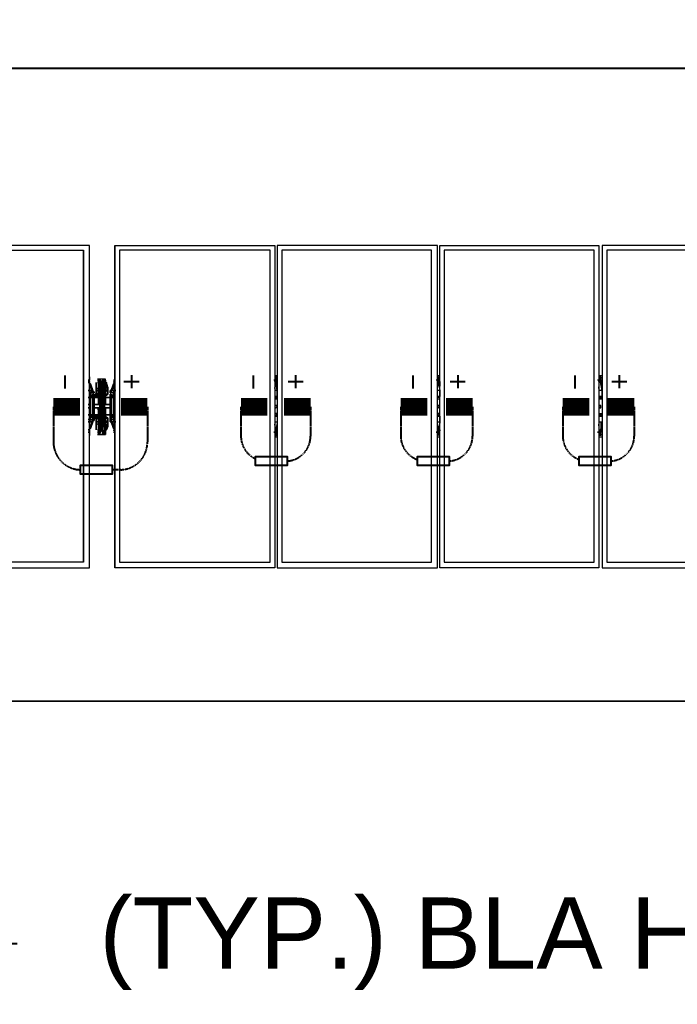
# Model space of a CAD drawing. Header units: feet. Extents: x -12372 to 90117, y -14865 to 4121.
# Drawn here: x 2743.8 to 2928.4, y 2403 to 2679.5 of the extents above; entities that cross this region are included whole.
import ezdxf
from ezdxf import colors
from ezdxf.entities.mleader import LeaderData, LeaderLine
from ezdxf.lldxf.tags import DXFTag
from ezdxf.math import Vec2, Vec3

# ---------------------------------------------------------------- set-up
doc = ezdxf.new("R2010")
doc.units = ezdxf.units.FT
doc.header["$MEASUREMENT"] = 0
doc.linetypes.add('HIDDEN', pattern=[0.375, 0.25, -0.125])
for name, color, linetype in [('E-DC HARNESS-NEG', 170, 'DC HARNESS CABLE'), ('E-HARN-COMP', 8, 'Continuous'), ('E-TRNK-CABL-NEG', 6, 'HIDDEN'), ('E-TRUNK-CABLE-POS', 6, 'HIDDEN'), ('G-ANNO-TEXT', 1, 'Continuous'), ('Polarity-Text', 7, 'Continuous')]:
    doc.layers.add(name, color=color, linetype=linetype)
doc.styles.add('NEI-A', font='arial.ttf')
doc.styles.get("Standard").update_dxf_attribs({"font": 'arial.ttf'})
tags = doc.linetypes.add('DC HARNESS CABLE', pattern='A,0.5,-0.2,["DH",Standard,S=0.1,R=0,X=-0.1,Y=-0.05],-0.2', length=0.9).pattern_tags.tags
tags[6] = DXFTag(74, 10)

# ---------------------------------------------------------------- blocks, each defined once
blk = doc.blocks.new('A$Cc93f9aa1')
at = {"lineweight": 5}
for points in [[(5.0481, 0), (5.2781, 0), (5.2781, 0.4666), (5.0481, 0.4666)], [(5.2715, 0.0067), (5.2715, 0.4583), (5.0548, 0.4583), (5.0548, 0.0067)], [(5.5131, 0.4666), (5.5131, 0), (5.2831, 0), (5.2831, 0.4666)], [(5.5064, 0.4583), (5.2898, 0.4583), (5.2898, 0.0067), (5.5064, 0.0067)], [(5.7481, 0.4666), (5.5164, 0.4666), (5.5164, 0), (5.7481, 0)], [(5.7414, 0.0067), (5.7414, 0.4583), (5.5248, 0.4583), (5.5248, 0.0067)], [(5.9831, 0), (5.7514, 0), (5.7514, 0.4666), (5.9831, 0.4666)], [(5.9764, 0.0067), (5.9764, 0.4583), (5.7581, 0.4583), (5.7581, 0.0067)], [(6.2514, 0), (6.2514, 0.4666), (6.0198, 0.4666), (6.0198, 0)], [(6.0281, 0.4583), (6.2431, 0.4583), (6.2431, 0.0067), (6.0281, 0.0067)], [(5.5148, 0.275), (5.5148, 0.2733)], [(5.9848, 0.2667), (5.9831, 0.2683), (5.9831, 0.27), (5.9831, 0.275), (5.9831, 0.27), (5.9831, 0.2683)], [(6.0081, 0.27), (6.0064, 0.27), (6.0064, 0.2733), (6.0064, 0.2717), (6.0048, 0.2717), (6.0048, 0.27), (6.0064, 0.27), (6.0048, 0.27), (6.0064, 0.27), (6.0048, 0.27), (6.0031, 0.27), (6.0048, 0.27), (6.0031, 0.27), (6.0048, 0.27), (6.0064, 0.27), (6.0048, 0.27), (6.0031, 0.27), (6.0031, 0.2683), (6.0031, 0.27), (6.0048, 0.27), (6.0031, 0.27), (6.0048, 0.27), (6.0048, 0.2683), (6.0031, 0.2683), (6.0014, 0.2683), (5.9998, 0.2683), (5.9981, 0.2683), (5.9981, 0.27), (5.9964, 0.27), (5.9964, 0.2733), (5.9981, 0.2733), (5.9981, 0.2717), (5.9998, 0.2717), (5.9981, 0.2717), (5.9981, 0.2733), (5.9998, 0.2733), (6.0048, 0.2733), (6.0064, 0.2733), (6.0081, 0.2733), (6.0064, 0.2733), (6.0048, 0.2733), (5.9998, 0.2733), (5.9981, 0.2733), (5.9964, 0.2733), (5.9964, 0.27), (5.9981, 0.27), (5.9981, 0.2683), (5.9998, 0.2683), (6.0014, 0.2683), (6.0031, 0.2683), (6.0048, 0.2683), (6.0048, 0.27), (6.0048, 0.2717), (6.0064, 0.2717), (6.0064, 0.2733), (6.0064, 0.27)], [(6.0014, 0.2717), (5.9998, 0.2717), (5.9981, 0.2717), (5.9998, 0.27), (6.0014, 0.27), (5.9998, 0.27), (6.0014, 0.27), (5.9998, 0.27), (5.9981, 0.2717), (5.9998, 0.2717)], [(6.0198, 0.27), (6.0198, 0.2667), (6.0198, 0.27), (6.0198, 0.275)], [(5.9848, 0.2517), (5.9848, 0.25), (5.9831, 0.25), (5.9831, 0.2517), (5.9848, 0.2517), (5.9848, 0.2533), (5.9831, 0.255), (5.9864, 0.255), (5.9881, 0.255), (5.9848, 0.265), (5.9881, 0.255), (5.9864, 0.255), (5.9881, 0.255), (5.9881, 0.2533), (5.9881, 0.2517)], [(5.9948, 0.2667), (5.9931, 0.2617), (5.9931, 0.25), (5.9931, 0.2517), (5.9931, 0.25), (5.9931, 0.2617)], [(5.9931, 0.25), (5.9931, 0.26)], [(5.9948, 0.2583), (5.9964, 0.2583), (5.9964, 0.255), (5.9964, 0.25), (5.9948, 0.25), (5.9931, 0.2517), (5.9948, 0.2567), (5.9948, 0.255), (5.9964, 0.255), (5.9964, 0.2583)], [(5.9931, 0.2583), (5.9931, 0.2567)], [(5.9948, 0.2567), (5.9931, 0.2517), (5.9948, 0.25), (5.9964, 0.25), (5.9964, 0.255), (5.9948, 0.255)], [(5.9964, 0.2667), (5.9964, 0.2583), (5.9964, 0.2667), (5.9948, 0.2667), (5.9948, 0.2583), (5.9948, 0.2667)], [(5.9964, 0.2383), (5.9981, 0.2383), (5.9964, 0.2383), (5.9964, 0.2617), (5.9964, 0.27), (5.9981, 0.27), (5.9964, 0.27), (5.9964, 0.2617)], [(5.9998, 0.27), (5.9981, 0.27), (5.9964, 0.27), (5.9981, 0.27)], [(6.0064, 0.195), (6.0064, 0.2033), (6.0064, 0.195), (6.0081, 0.195), (6.0064, 0.195), (6.0048, 0.1967), (6.0064, 0.195), (6.0064, 0.1933), (6.0048, 0.1933), (6.0048, 0.195), (6.0048, 0.1967), (6.0048, 0.195), (6.0064, 0.195), (6.0048, 0.195), (6.0048, 0.1933), (6.0064, 0.1933), (6.0064, 0.195), (6.0048, 0.195), (6.0048, 0.1933), (6.0064, 0.1933), (6.0081, 0.1933), (6.0064, 0.1933), (6.0048, 0.1933), (6.0048, 0.195), (6.0031, 0.195), (6.0048, 0.195), (6.0031, 0.195), (6.0048, 0.195), (6.0031, 0.195), (6.0048, 0.195), (6.0031, 0.195), (6.0048, 0.195), (6.0048, 0.1967), (6.0031, 0.1967), (6.0031, 0.2183), (6.0014, 0.2183), (6.0014, 0.2467), (6.0031, 0.2467), (6.0031, 0.2683), (6.0048, 0.2683), (6.0048, 0.2467), (6.0031, 0.2467), (6.0031, 0.2183), (6.0048, 0.2183), (6.0048, 0.2467), (6.0048, 0.2183), (6.0031, 0.2183), (6.0031, 0.2467), (6.0048, 0.2467), (6.0048, 0.2683), (6.0031, 0.2683), (6.0031, 0.2467), (6.0014, 0.2467), (6.0014, 0.2183), (6.0031, 0.2183), (6.0031, 0.1967), (6.0048, 0.1967), (6.0031, 0.1967), (6.0014, 0.1967), (5.9998, 0.1967), (5.9998, 0.195), (5.9981, 0.195), (5.9964, 0.195), (5.9981, 0.1967), (5.9964, 0.195), (5.9964, 0.1933), (5.9981, 0.1933), (5.9981, 0.195), (5.9998, 0.195), (5.9981, 0.195), (5.9981, 0.1967), (5.9981, 0.195), (5.9964, 0.195), (5.9964, 0.1933), (5.9981, 0.1933), (5.9981, 0.195), (5.9998, 0.195), (5.9981, 0.195), (5.9998, 0.195), (5.9998, 0.1967), (6.0014, 0.1967), (6.0031, 0.1967), (6.0048, 0.1967), (6.0048, 0.195)], [(5.9998, 0.2683), (5.9998, 0.2467), (5.9981, 0.2467), (5.9981, 0.2683)], [(5.9998, 0.2683), (5.9998, 0.2467), (5.9981, 0.2467), (5.9981, 0.2683)], [(5.9998, 0.2467), (5.9998, 0.2183), (5.9981, 0.2183), (5.9981, 0.2467), (5.9981, 0.2183), (5.9998, 0.2183), (5.9998, 0.2467), (6.0014, 0.2467), (6.0014, 0.2667), (6.0014, 0.2467)], [(5.9998, 0.2617), (5.9981, 0.2617)], [(5.9998, 0.2617), (5.9981, 0.2617)], [(6.0014, 0.27), (5.9998, 0.27)], [(6.0014, 0.2683), (5.9998, 0.2683), (5.9998, 0.27), (5.9998, 0.2683), (6.0014, 0.2683), (6.0014, 0.2667), (5.9998, 0.2667), (6.0014, 0.2667)], [(6.0064, 0.2683), (6.0048, 0.2683), (6.0031, 0.2683), (6.0048, 0.2683)], [(6.0048, 0.2667), (6.0031, 0.2667)], [(6.0081, 0.2367), (6.0064, 0.2367), (6.0064, 0.2383), (6.0048, 0.2383), (6.0064, 0.2383), (6.0064, 0.2617), (6.0048, 0.2617), (6.0064, 0.2617), (6.0064, 0.2383), (6.0064, 0.235), (6.0081, 0.235), (6.0064, 0.235), (6.0081, 0.235), (6.0064, 0.235), (6.0081, 0.235), (6.0064, 0.235), (6.0064, 0.2383), (6.0064, 0.2367)], [(6.0064, 0.2617), (6.0048, 0.2617)], [(6.0081, 0.2667), (6.0064, 0.2667)], [(6.0098, 0.2517), (6.0098, 0.2567), (6.0098, 0.2583), (6.0098, 0.2567), (6.0098, 0.255), (6.0064, 0.255), (6.0098, 0.255), (6.0098, 0.2567), (6.0098, 0.2517), (6.0098, 0.25), (6.0081, 0.25), (6.0064, 0.255), (6.0064, 0.2583), (6.0098, 0.2583), (6.0098, 0.2667), (6.0098, 0.2617), (6.0098, 0.25)], [(6.0098, 0.25), (6.0098, 0.26), (6.0098, 0.25), (6.0081, 0.2483), (6.0098, 0.25), (6.0081, 0.2483), (6.0081, 0.25), (6.0064, 0.255), (6.0064, 0.2583), (6.0064, 0.2667), (6.0064, 0.2583), (6.0098, 0.2583), (6.0098, 0.2667), (6.0098, 0.2617)], [(6.0164, 0.2533), (6.0164, 0.255), (6.0148, 0.255), (6.0181, 0.265), (6.0148, 0.255), (6.0164, 0.255), (6.0198, 0.255), (6.0198, 0.2533), (6.0181, 0.2533), (6.0181, 0.2517), (6.0148, 0.2517), (6.0148, 0.2533), (6.0164, 0.2533), (6.0164, 0.255), (6.0198, 0.255), (6.0198, 0.2533), (6.0181, 0.2533), (6.0181, 0.2517), (6.0148, 0.2517), (6.0148, 0.2533)], [(5.9831, 0.2517), (5.9831, 0.25), (5.9848, 0.25), (5.9848, 0.2517), (5.9881, 0.2517), (5.9881, 0.2533), (5.9881, 0.255), (5.9864, 0.255), (5.9831, 0.255), (5.9848, 0.2533), (5.9848, 0.2517)], [(5.9848, 0.215), (5.9848, 0.2133), (5.9848, 0.215), (5.9831, 0.215), (5.9831, 0.25), (5.9831, 0.215)], [(5.9881, 0.245), (5.9864, 0.245), (5.9848, 0.2467), (5.9848, 0.2483), (5.9864, 0.2483), (5.9848, 0.2483), (5.9848, 0.2467), (5.9848, 0.2483), (5.9864, 0.2483), (5.9881, 0.2483), (5.9864, 0.2483), (5.9848, 0.2483), (5.9848, 0.2467), (5.9848, 0.245), (5.9848, 0.2467), (5.9864, 0.245), (5.9848, 0.245), (5.9831, 0.245), (5.9848, 0.245), (5.9864, 0.245), (5.9881, 0.245), (5.9881, 0.2467), (5.9881, 0.2483)], [(5.9864, 0.2483), (5.9848, 0.2467), (5.9864, 0.245), (5.9881, 0.2467)], [(5.9864, 0.2483), (5.9848, 0.2467), (5.9864, 0.245), (5.9881, 0.2467)], [(5.9864, 0.2483), (5.9881, 0.2483)], [(5.9881, 0.245), (5.9864, 0.245), (5.9881, 0.245), (5.9881, 0.2467), (5.9864, 0.2467), (5.9881, 0.2467), (5.9864, 0.2467), (5.9881, 0.2467), (5.9864, 0.2467), (5.9881, 0.2467), (5.9864, 0.2467), (5.9881, 0.2467), (5.9864, 0.2467), (5.9881, 0.2467), (5.9864, 0.2467), (5.9881, 0.2467), (5.9864, 0.2467), (5.9881, 0.2467), (5.9864, 0.2467), (5.9881, 0.2467), (5.9864, 0.2467), (5.9881, 0.2467), (5.9881, 0.2483)], [(5.9881, 0.2517), (5.9898, 0.2517), (5.9898, 0.255), (5.9881, 0.255), (5.9898, 0.255), (5.9881, 0.255), (5.9881, 0.2533), (5.9881, 0.255), (5.9898, 0.255), (5.9898, 0.2517), (5.9881, 0.2517), (5.9898, 0.2517), (5.9898, 0.215), (5.9881, 0.215), (5.9898, 0.215), (5.9898, 0.2517)], [(5.9898, 0.245), (5.9964, 0.245)], [(5.9948, 0.25), (5.9931, 0.25), (5.9948, 0.2483), (5.9931, 0.25), (5.9948, 0.25), (5.9964, 0.2483), (5.9981, 0.2483), (5.9964, 0.2483), (5.9981, 0.2483), (5.9964, 0.2483), (5.9964, 0.25), (5.9964, 0.2483)], [(5.9964, 0.2483), (5.9948, 0.2483), (5.9931, 0.25), (5.9948, 0.2483)], [(5.9964, 0.2483), (5.9964, 0.2467), (5.9964, 0.2483), (5.9948, 0.2483)], [(6.0064, 0.2483), (6.0131, 0.2483), (6.0064, 0.2483), (6.0081, 0.2483), (6.0098, 0.2483), (6.0081, 0.2483)], [(6.0131, 0.2467), (6.0081, 0.2467), (6.0064, 0.245), (6.0131, 0.245), (6.0064, 0.245), (6.0081, 0.2467)], [(6.0098, 0.25), (6.0081, 0.2483), (6.0098, 0.2483), (6.0081, 0.2483), (6.0098, 0.25), (6.0114, 0.25), (6.0098, 0.25), (6.0098, 0.2517), (6.0098, 0.25), (6.0081, 0.25), (6.0081, 0.2483)], [(6.0148, 0.215), (6.0131, 0.215), (6.0131, 0.2517), (6.0148, 0.2517), (6.0131, 0.2517), (6.0131, 0.2533), (6.0148, 0.2533), (6.0148, 0.255), (6.0148, 0.2533), (6.0131, 0.2533), (6.0131, 0.2517), (6.0148, 0.2517), (6.0131, 0.2517), (6.0131, 0.215)], [(6.0164, 0.255), (6.0148, 0.255), (6.0148, 0.2533), (6.0164, 0.2533), (6.0148, 0.2533), (6.0148, 0.255)], [(6.0148, 0.2483), (6.0164, 0.2483), (6.0148, 0.2483), (6.0148, 0.2467), (6.0164, 0.245), (6.0148, 0.245), (6.0148, 0.2467)], [(6.0164, 0.2483), (6.0148, 0.2467), (6.0164, 0.245), (6.0181, 0.2467)], [(6.0148, 0.2483), (6.0164, 0.2483), (6.0148, 0.2483), (6.0148, 0.2467)], [(6.0164, 0.2483), (6.0148, 0.2467), (6.0164, 0.245), (6.0181, 0.2467)], [(6.0164, 0.245), (6.0181, 0.245), (6.0181, 0.2483), (6.0181, 0.245)], [(6.0214, 0.2517), (6.0198, 0.2517), (6.0198, 0.25), (6.0198, 0.2517), (6.0181, 0.2517), (6.0198, 0.2517)], [(6.0181, 0.25), (6.0181, 0.2517), (6.0181, 0.25), (6.0198, 0.25), (6.0198, 0.215), (6.0181, 0.215), (6.0198, 0.215), (6.0198, 0.25)], [(6.0214, 0.245), (6.0198, 0.245)], [(5.2815, 0.235), (5.2798, 0.235), (5.2798, 0.2317), (5.2831, 0.2317), (5.2831, 0.2333), (5.2815, 0.2333)], [(5.5164, 0.235), (5.5148, 0.235), (5.5148, 0.2333), (5.5131, 0.2333), (5.5131, 0.2317), (5.5148, 0.2317), (5.5164, 0.2317), (5.5164, 0.2333)], [(5.7498, 0.235), (5.7498, 0.2333), (5.7481, 0.2333), (5.7481, 0.2317), (5.7498, 0.2317), (5.7514, 0.2317), (5.7514, 0.2333), (5.7514, 0.235)], [(5.9848, 0.235), (5.9831, 0.235)], [(5.9848, 0.235), (5.9831, 0.235)], [(5.9848, 0.23), (5.9831, 0.23)], [(5.9848, 0.23), (5.9831, 0.23)], [(5.9981, 0.23), (5.9898, 0.23), (5.9898, 0.235), (5.9981, 0.235), (5.9964, 0.235), (5.9964, 0.2367), (5.9964, 0.2383), (5.9964, 0.235), (5.9981, 0.235), (5.9964, 0.235), (5.9981, 0.235), (5.9898, 0.235), (5.9898, 0.23), (5.9981, 0.23), (5.9998, 0.23), (5.9981, 0.23), (5.9964, 0.23), (5.9964, 0.2267), (5.9964, 0.23), (5.9981, 0.23), (5.9964, 0.23)], [(5.9964, 0.2367), (5.9964, 0.235), (5.9964, 0.2383)], [(5.9981, 0.235), (5.9964, 0.235)], [(5.9964, 0.23), (5.9964, 0.2267)], [(5.9981, 0.23), (5.9964, 0.23)], [(5.9998, 0.2367), (5.9981, 0.2367)], [(5.9998, 0.2367), (5.9981, 0.2367)], [(6.0048, 0.235), (6.0131, 0.235), (6.0131, 0.23), (6.0131, 0.235), (6.0148, 0.235), (6.0131, 0.235)], [(6.0148, 0.23), (6.0131, 0.23), (6.0048, 0.23), (6.0131, 0.23)], [(6.0064, 0.235), (6.0064, 0.2367), (6.0081, 0.2367), (6.0064, 0.2367)], [(6.0064, 0.2267), (6.0064, 0.23)], [(6.0214, 0.235), (6.0198, 0.235)], [(6.0214, 0.235), (6.0198, 0.235)], [(6.0214, 0.23), (6.0198, 0.23)], [(6.0214, 0.23), (6.0198, 0.23)], [(5.9881, 0.22), (5.9881, 0.2183), (5.9881, 0.2167), (5.9864, 0.2167), (5.9848, 0.2167), (5.9848, 0.2183), (5.9864, 0.2167), (5.9881, 0.2167), (5.9864, 0.2167), (5.9848, 0.2183), (5.9848, 0.2167), (5.9864, 0.2167), (5.9881, 0.2167), (5.9881, 0.2183), (5.9881, 0.22), (5.9864, 0.22), (5.9848, 0.22), (5.9831, 0.22), (5.9848, 0.22), (5.9848, 0.2183), (5.9848, 0.22), (5.9864, 0.22), (5.9881, 0.22), (5.9881, 0.2183), (5.9881, 0.2167), (5.9881, 0.2183), (5.9864, 0.2183), (5.9881, 0.2183), (5.9864, 0.2183), (5.9881, 0.2183), (5.9864, 0.2183), (5.9881, 0.2183), (5.9864, 0.2183), (5.9881, 0.2183), (5.9864, 0.2183), (5.9881, 0.2183), (5.9864, 0.2183), (5.9881, 0.2183), (5.9864, 0.2183), (5.9881, 0.2183), (5.9864, 0.2183), (5.9881, 0.2183), (5.9864, 0.2183), (5.9881, 0.2183)], [(5.9831, 0.215), (5.9831, 0.2133)], [(5.9864, 0.22), (5.9848, 0.22), (5.9848, 0.2183), (5.9848, 0.22), (5.9864, 0.22), (5.9881, 0.22)], [(5.9864, 0.22), (5.9848, 0.2183), (5.9864, 0.2167), (5.9881, 0.2183)], [(5.9864, 0.22), (5.9848, 0.2183), (5.9864, 0.2167), (5.9881, 0.2183)], [(5.9964, 0.22), (5.9898, 0.22)], [(5.9948, 0.2083), (5.9948, 0.21), (5.9964, 0.21), (5.9964, 0.2117), (5.9964, 0.215), (5.9964, 0.2167), (5.9948, 0.215), (5.9964, 0.2167), (5.9964, 0.215), (5.9931, 0.215), (5.9931, 0.2133), (5.9931, 0.215), (5.9948, 0.2167), (5.9964, 0.2167), (5.9981, 0.2167), (5.9964, 0.2167), (5.9948, 0.2167), (5.9931, 0.215), (5.9931, 0.205), (5.9931, 0.215), (5.9931, 0.205), (5.9931, 0.215), (5.9931, 0.2133)], [(5.9964, 0.2167), (5.9948, 0.2167), (5.9931, 0.215), (5.9948, 0.2167)], [(5.9931, 0.2133), (5.9931, 0.215), (5.9964, 0.215), (5.9964, 0.2117), (5.9964, 0.21), (5.9948, 0.21), (5.9948, 0.2083)], [(5.9964, 0.2267), (5.9964, 0.2033), (5.9964, 0.195), (5.9981, 0.195), (5.9981, 0.1967), (5.9981, 0.195), (5.9964, 0.195), (5.9964, 0.2033), (5.9964, 0.2267), (5.9981, 0.2267)], [(5.9998, 0.2183), (6.0014, 0.2183), (6.0014, 0.1983), (5.9998, 0.1983), (6.0014, 0.1983), (6.0014, 0.1967), (5.9998, 0.1967), (6.0014, 0.1967), (6.0014, 0.1983), (6.0014, 0.2183), (5.9998, 0.2183), (5.9998, 0.1967), (5.9981, 0.1967), (5.9981, 0.2183), (5.9981, 0.1967), (5.9998, 0.1967)], [(6.0031, 0.195), (6.0031, 0.1967), (6.0048, 0.1967), (6.0048, 0.2183), (6.0048, 0.1967), (6.0031, 0.1967)], [(6.0064, 0.2267), (6.0048, 0.2267), (6.0064, 0.2267), (6.0064, 0.2033), (6.0048, 0.2033), (6.0064, 0.2033)], [(6.0081, 0.2183), (6.0131, 0.2183), (6.0081, 0.2183), (6.0064, 0.22), (6.0131, 0.22), (6.0064, 0.22)], [(6.0114, 0.215), (6.0098, 0.215), (6.0081, 0.2167), (6.0098, 0.215), (6.0081, 0.2167), (6.0081, 0.215), (6.0081, 0.2167), (6.0064, 0.2167), (6.0131, 0.2167), (6.0064, 0.2167), (6.0081, 0.2167), (6.0098, 0.2167), (6.0081, 0.2167), (6.0098, 0.215), (6.0081, 0.2167), (6.0098, 0.215)], [(6.0098, 0.2083), (6.0098, 0.215), (6.0081, 0.215), (6.0064, 0.2117), (6.0064, 0.21), (6.0098, 0.21), (6.0098, 0.2083), (6.0098, 0.2067), (6.0098, 0.2083), (6.0098, 0.21), (6.0064, 0.21), (6.0064, 0.2117), (6.0081, 0.215), (6.0098, 0.215)], [(6.0098, 0.2167), (6.0081, 0.2167)], [(6.0098, 0.2133), (6.0098, 0.215), (6.0098, 0.205), (6.0098, 0.215), (6.0098, 0.1983), (6.0098, 0.215)], [(6.0148, 0.2133), (6.0131, 0.2133), (6.0131, 0.2117), (6.0148, 0.2117), (6.0148, 0.21), (6.0148, 0.2117), (6.0164, 0.2117), (6.0148, 0.2117), (6.0148, 0.2133), (6.0148, 0.2117), (6.0164, 0.2117), (6.0164, 0.21), (6.0148, 0.21), (6.0148, 0.2117), (6.0131, 0.2117), (6.0131, 0.2133), (6.0148, 0.2133), (6.0181, 0.2133), (6.0181, 0.215), (6.0181, 0.2133)], [(6.0164, 0.22), (6.0148, 0.2183), (6.0164, 0.2167), (6.0181, 0.2183)], [(6.0181, 0.22), (6.0181, 0.2183), (6.0181, 0.22), (6.0164, 0.22), (6.0148, 0.22), (6.0164, 0.22), (6.0181, 0.22), (6.0148, 0.22), (6.0148, 0.2183), (6.0148, 0.22), (6.0148, 0.2183), (6.0148, 0.2167), (6.0164, 0.2167), (6.0148, 0.2183), (6.0148, 0.2167), (6.0164, 0.2167), (6.0148, 0.2183), (6.0148, 0.22)], [(6.0164, 0.22), (6.0148, 0.2183), (6.0164, 0.2167), (6.0181, 0.2183)], [(6.0164, 0.21), (6.0198, 0.21), (6.0198, 0.2117), (6.0181, 0.2117), (6.0181, 0.2133), (6.0198, 0.2133), (6.0198, 0.215), (6.0198, 0.2133), (6.0181, 0.2133), (6.0181, 0.2117), (6.0198, 0.2117), (6.0198, 0.21), (6.0164, 0.21), (6.0148, 0.21), (6.0181, 0.2), (6.0148, 0.21)], [(6.0181, 0.2167), (6.0164, 0.2167), (6.0181, 0.2167), (6.0181, 0.2183)], [(6.0214, 0.22), (6.0198, 0.22)], [(5.9881, 0.2117), (5.9864, 0.21), (5.9881, 0.21), (5.9848, 0.2), (5.9881, 0.21), (5.9864, 0.21), (5.9831, 0.21), (5.9848, 0.2117), (5.9848, 0.2133), (5.9881, 0.2133), (5.9881, 0.2117), (5.9864, 0.21), (5.9831, 0.21), (5.9848, 0.2117), (5.9848, 0.2133), (5.9881, 0.2133)], [(5.9881, 0.2133), (5.9898, 0.2133), (5.9898, 0.21), (5.9898, 0.2133)], [(5.9881, 0.21), (5.9898, 0.21), (5.9881, 0.21), (5.9881, 0.2117), (5.9881, 0.21), (5.9898, 0.21)], [(5.9931, 0.2083), (5.9931, 0.2067)], [(5.9948, 0.1983), (5.9948, 0.2067), (5.9964, 0.2067), (5.9964, 0.1983)], [(5.9948, 0.1983), (5.9948, 0.2067), (5.9964, 0.2067), (5.9964, 0.1983)], [(5.9964, 0.21), (5.9964, 0.2067)], [(5.9998, 0.2033), (5.9981, 0.2033)], [(5.9998, 0.2033), (5.9981, 0.2033)], [(6.0064, 0.2033), (6.0048, 0.2033)], [(6.0064, 0.2067), (6.0064, 0.21)], [(6.0081, 0.1983), (6.0064, 0.1983), (6.0081, 0.1983), (6.0064, 0.1983), (6.0064, 0.2067), (6.0098, 0.2067), (6.0098, 0.1983), (6.0098, 0.2067), (6.0064, 0.2067), (6.0064, 0.1983)], [(6.0164, 0.21), (6.0148, 0.21), (6.0148, 0.2117), (6.0164, 0.2117)], [(5.9831, 0.1967), (5.9848, 0.1983)], [(5.9831, 0.19), (5.9831, 0.195)], [(5.9981, 0.1983), (5.9964, 0.1983)], [(6.0014, 0.195), (5.9998, 0.195)], [(6.0048, 0.1983), (6.0031, 0.1983)], [(6.0048, 0.195), (6.0031, 0.195)], [(6.0048, 0.1933), (6.0031, 0.1933), (6.0064, 0.1933), (6.0031, 0.1933)], [(6.0198, 0.1983), (6.0198, 0.1967)], [(6.0198, 0.19), (6.0198, 0.195)]]:
    blk.add_lwpolyline(points, close=True, dxfattribs=at)
for points in [[(5.9764, 0.0067), (5.9764, 0.4583)], [(5.9831, 0), (5.9831, 0.4666)], [(6.0198, 0.4666), (6.0198, 0)], [(6.0281, 0.4583), (6.0281, 0.0067)], [(5.2831, 0.2767), (5.2781, 0.2767)], [(5.2798, 0.255), (5.2781, 0.255), (5.2798, 0.2567), (5.2798, 0.2633), (5.2815, 0.2733)], [(5.2815, 0.27), (5.2815, 0.2733), (5.2815, 0.275), (5.2815, 0.2733), (5.2798, 0.2733), (5.2798, 0.2683)], [(5.5164, 0.2767), (5.5131, 0.2767)], [(5.5148, 0.255), (5.5131, 0.255), (5.5131, 0.2567), (5.5148, 0.2633), (5.5148, 0.2733), (5.5148, 0.27), (5.5131, 0.2683)], [(5.5164, 0.27), (5.5164, 0.2733)], [(5.7514, 0.2767), (5.7481, 0.2767)], [(5.7514, 0.275), (5.7498, 0.275), (5.7498, 0.2733), (5.7498, 0.2717), (5.7481, 0.2717), (5.7481, 0.27), (5.7481, 0.2683)], [(5.7498, 0.255), (5.7481, 0.255), (5.7481, 0.2567), (5.7498, 0.2633), (5.7498, 0.2733)], [(5.7498, 0.27), (5.7498, 0.2733), (5.7498, 0.275)], [(6.0048, 0.2717), (6.0064, 0.2717), (6.0048, 0.2717)], [(6.0048, 0.2717), (6.0064, 0.2717), (6.0048, 0.2717)], [(5.9831, 0.2667), (5.9831, 0.2667)], [(5.9831, 0.2667), (5.9831, 0.2667)], [(5.9931, 0.26), (5.9931, 0.26)], [(5.9931, 0.26), (5.9931, 0.26)], [(5.9981, 0.27), (5.9998, 0.27), (5.9981, 0.27)], [(5.9981, 0.27), (5.9998, 0.27), (5.9981, 0.27)], [(6.0048, 0.27), (6.0048, 0.27)], [(6.0048, 0.27), (6.0064, 0.27)], [(6.0048, 0.27), (6.0048, 0.27)], [(6.0064, 0.27), (6.0048, 0.27)], [(6.0064, 0.2617), (6.0064, 0.27)], [(6.0064, 0.2617), (6.0064, 0.27)], [(6.0081, 0.2667), (6.0081, 0.2667)], [(6.0081, 0.2667), (6.0081, 0.2667)], [(6.0098, 0.26), (6.0098, 0.26)], [(6.0098, 0.26), (6.0098, 0.26)], [(6.0198, 0.2667), (6.0198, 0.2667)], [(6.0198, 0.2667), (6.0198, 0.2667)], [(5.2798, 0.2467), (5.2781, 0.2467), (5.2781, 0.255)], [(5.2831, 0.2467), (5.2781, 0.2467)], [(5.2831, 0.245), (5.2781, 0.245), (5.2798, 0.245)], [(5.2831, 0.2433), (5.2798, 0.2433), (5.2781, 0.2433), (5.2781, 0.245)], [(5.5148, 0.2467), (5.5131, 0.2467), (5.5131, 0.255)], [(5.5164, 0.2467), (5.5131, 0.2467)], [(5.5164, 0.245), (5.5131, 0.245), (5.5148, 0.245)], [(5.5131, 0.245), (5.5131, 0.2433), (5.5164, 0.2433)], [(5.7498, 0.2467), (5.7481, 0.2467), (5.7481, 0.255)], [(5.7514, 0.2467), (5.7481, 0.2467)], [(5.7514, 0.245), (5.7481, 0.245), (5.7498, 0.245)], [(5.7481, 0.245), (5.7481, 0.2433), (5.7514, 0.2433)], [(5.9848, 0.2483), (5.9848, 0.2483)], [(5.9848, 0.2483), (5.9848, 0.2483)], [(5.9848, 0.2467), (5.9848, 0.2467)], [(5.9848, 0.2467), (5.9848, 0.2467)], [(5.9848, 0.245), (5.9848, 0.245)], [(5.9848, 0.245), (5.9848, 0.245)], [(5.9864, 0.2483), (5.9864, 0.2483)], [(5.9864, 0.2483), (5.9864, 0.2483)], [(5.9864, 0.245), (5.9864, 0.245)], [(5.9864, 0.245), (5.9864, 0.245)], [(5.9881, 0.2517), (5.9881, 0.2517)], [(5.9881, 0.2517), (5.9881, 0.2517)], [(5.9881, 0.2483), (5.9881, 0.2483)], [(5.9881, 0.2483), (5.9881, 0.2483)], [(5.9881, 0.2467), (5.9881, 0.2467)], [(5.9881, 0.2467), (5.9881, 0.2467)], [(5.9881, 0.245), (5.9881, 0.245)], [(5.9881, 0.245), (5.9881, 0.245)], [(5.9898, 0.2517), (5.9898, 0.2517)], [(5.9898, 0.2517), (5.9898, 0.2517)], [(6.0131, 0.2517), (6.0131, 0.2517)], [(6.0131, 0.2517), (6.0131, 0.2517)], [(6.0148, 0.2467), (6.0148, 0.245), (6.0164, 0.245), (6.0181, 0.245), (6.0181, 0.2467), (6.0164, 0.2467), (6.0181, 0.2467), (6.0164, 0.2467), (6.0181, 0.2467), (6.0164, 0.2467), (6.0181, 0.2467), (6.0164, 0.2467), (6.0181, 0.2467), (6.0164, 0.2467), (6.0181, 0.2467), (6.0164, 0.2467), (6.0181, 0.2467), (6.0164, 0.2467), (6.0181, 0.2467), (6.0164, 0.2467), (6.0181, 0.2467), (6.0164, 0.2467), (6.0181, 0.2467), (6.0198, 0.2467), (6.0181, 0.2467), (6.0181, 0.2483), (6.0181, 0.2467), (6.0181, 0.245)], [(6.0148, 0.2483), (6.0148, 0.2483)], [(6.0148, 0.2483), (6.0148, 0.2483)], [(6.0148, 0.2467), (6.0148, 0.2467)], [(6.0148, 0.2467), (6.0164, 0.245)], [(6.0148, 0.2467), (6.0148, 0.2467)], [(6.0148, 0.245), (6.0148, 0.245)], [(6.0148, 0.245), (6.0148, 0.245)], [(6.0164, 0.2483), (6.0181, 0.2483), (6.0164, 0.2483)], [(6.0164, 0.2483), (6.0164, 0.2483)], [(6.0164, 0.2483), (6.0181, 0.2483), (6.0164, 0.2483)], [(6.0164, 0.2483), (6.0164, 0.2483)], [(6.0164, 0.245), (6.0164, 0.245)], [(6.0164, 0.245), (6.0181, 0.245)], [(6.0164, 0.245), (6.0164, 0.245)], [(6.0181, 0.2483), (6.0181, 0.2483)], [(6.0181, 0.2483), (6.0181, 0.2483)], [(6.0181, 0.2467), (6.0181, 0.2467)], [(6.0181, 0.2467), (6.0181, 0.2467)], [(6.0181, 0.245), (6.0181, 0.245)], [(6.0181, 0.245), (6.0181, 0.245)], [(5.9981, 0.23), (5.9998, 0.23)], [(5.9981, 0.23), (5.9998, 0.23)], [(6.0064, 0.23), (6.0081, 0.23)], [(6.0064, 0.23), (6.0081, 0.23)], [(6.0064, 0.23), (6.0081, 0.23)], [(6.0064, 0.23), (6.0081, 0.23)], [(6.0064, 0.23), (6.0064, 0.2267)], [(6.0064, 0.23), (6.0064, 0.2267)], [(6.0064, 0.23), (6.0081, 0.23)], [(6.0064, 0.23), (6.0081, 0.23)], [(6.0064, 0.23), (6.0081, 0.23)], [(6.0064, 0.23), (6.0081, 0.23)], [(5.2831, 0.2217), (5.2798, 0.2217), (5.2781, 0.2217), (5.2781, 0.22)], [(5.2831, 0.22), (5.2781, 0.22), (5.2798, 0.22)], [(5.2798, 0.2183), (5.2781, 0.2183), (5.2781, 0.21), (5.2798, 0.2), (5.2815, 0.1933), (5.2815, 0.1917), (5.2831, 0.1917)], [(5.2781, 0.2183), (5.2831, 0.2183)], [(5.5164, 0.2217), (5.5131, 0.2217), (5.5131, 0.22), (5.5164, 0.22)], [(5.5148, 0.1917), (5.5148, 0.2), (5.5131, 0.21), (5.5131, 0.2183), (5.5148, 0.2183)], [(5.5131, 0.2183), (5.5164, 0.2183)], [(5.7514, 0.2217), (5.7481, 0.2217), (5.7481, 0.22)], [(5.7514, 0.22), (5.7481, 0.22), (5.7498, 0.22)], [(5.7498, 0.2183), (5.7481, 0.2183), (5.7481, 0.21), (5.7498, 0.2), (5.7498, 0.1917), (5.7514, 0.1917)], [(5.7481, 0.2183), (5.7514, 0.2183)], [(5.9848, 0.22), (5.9848, 0.22)], [(5.9848, 0.22), (5.9848, 0.22)], [(5.9848, 0.2183), (5.9848, 0.2183)], [(5.9848, 0.2183), (5.9848, 0.2183)], [(5.9848, 0.2167), (5.9848, 0.2167)], [(5.9848, 0.2167), (5.9848, 0.2167)], [(5.9864, 0.22), (5.9864, 0.22)], [(5.9864, 0.22), (5.9864, 0.22)], [(5.9864, 0.2167), (5.9864, 0.2167)], [(5.9864, 0.2167), (5.9864, 0.2167)], [(5.9881, 0.22), (5.9881, 0.22)], [(5.9881, 0.22), (5.9881, 0.22)], [(5.9881, 0.2183), (5.9881, 0.2183)], [(5.9881, 0.2183), (5.9881, 0.2183)], [(5.9881, 0.2167), (5.9881, 0.2167)], [(5.9881, 0.2167), (5.9881, 0.2167)], [(5.9881, 0.215), (5.9881, 0.215)], [(5.9881, 0.215), (5.9881, 0.215)], [(5.9898, 0.215), (5.9898, 0.215)], [(5.9898, 0.215), (5.9898, 0.215)], [(5.9964, 0.2167), (5.9964, 0.2183)], [(5.9964, 0.2167), (5.9964, 0.2183)], [(5.9964, 0.2167), (5.9981, 0.2167)], [(5.9964, 0.2167), (5.9981, 0.2167)], [(6.0131, 0.215), (6.0131, 0.215)], [(6.0131, 0.215), (6.0131, 0.215)], [(6.0148, 0.22), (6.0148, 0.22)], [(6.0148, 0.22), (6.0148, 0.22)], [(6.0148, 0.2183), (6.0148, 0.2183)], [(6.0148, 0.2183), (6.0148, 0.2183)], [(6.0148, 0.2167), (6.0148, 0.2167)], [(6.0148, 0.2167), (6.0148, 0.2167)], [(6.0148, 0.215), (6.0148, 0.215)], [(6.0148, 0.215), (6.0148, 0.215)], [(6.0181, 0.22), (6.0164, 0.22)], [(6.0164, 0.22), (6.0164, 0.22)], [(6.0164, 0.22), (6.0181, 0.22)], [(6.0164, 0.22), (6.0164, 0.22)], [(6.0164, 0.2183), (6.0181, 0.2183)], [(6.0164, 0.2183), (6.0181, 0.2183)], [(6.0164, 0.2183), (6.0181, 0.2183)], [(6.0164, 0.2183), (6.0181, 0.2183)], [(6.0164, 0.2183), (6.0181, 0.2183)], [(6.0164, 0.2183), (6.0181, 0.2183)], [(6.0164, 0.2183), (6.0181, 0.2183)], [(6.0164, 0.2183), (6.0181, 0.2183)], [(6.0164, 0.2183), (6.0181, 0.2183)], [(6.0164, 0.2183), (6.0181, 0.2183)], [(6.0164, 0.2183), (6.0181, 0.2183)], [(6.0164, 0.2183), (6.0181, 0.2183)], [(6.0164, 0.2183), (6.0181, 0.2183)], [(6.0164, 0.2183), (6.0181, 0.2183)], [(6.0164, 0.2183), (6.0181, 0.2183)], [(6.0164, 0.2183), (6.0181, 0.2183)], [(6.0164, 0.2183), (6.0181, 0.2183)], [(6.0164, 0.2183), (6.0181, 0.2183)], [(6.0164, 0.2167), (6.0181, 0.2167)], [(6.0164, 0.2167), (6.0164, 0.2167)], [(6.0164, 0.2167), (6.0181, 0.2167)], [(6.0164, 0.2167), (6.0164, 0.2167)], [(6.0181, 0.22), (6.0181, 0.22)], [(6.0181, 0.2183), (6.0181, 0.22)], [(6.0181, 0.22), (6.0181, 0.22)], [(6.0181, 0.2183), (6.0181, 0.22)], [(6.0181, 0.2183), (6.0181, 0.2183)], [(6.0181, 0.2167), (6.0181, 0.2183)], [(6.0181, 0.2167), (6.0181, 0.2183)], [(6.0181, 0.2183), (6.0181, 0.2183)], [(6.0181, 0.2167), (6.0181, 0.2167)], [(6.0181, 0.2167), (6.0181, 0.2167)], [(5.9831, 0.2133), (5.9848, 0.2133), (5.9831, 0.2133)], [(5.9831, 0.2133), (5.9848, 0.2133), (5.9831, 0.2133)], [(5.9931, 0.205), (5.9948, 0.1983)], [(5.9931, 0.205), (5.9931, 0.205)], [(5.9931, 0.205), (5.9948, 0.1983)], [(5.9931, 0.205), (5.9931, 0.205)], [(6.0098, 0.205), (6.0098, 0.205)], [(6.0098, 0.205), (6.0098, 0.205)], [(5.2831, 0.1883), (5.2781, 0.1883)], [(5.2798, 0.1967), (5.2798, 0.1917), (5.2815, 0.1917), (5.2815, 0.19), (5.2815, 0.1917), (5.2815, 0.195)], [(5.2815, 0.19), (5.2831, 0.19)], [(5.5131, 0.1967), (5.5148, 0.195), (5.5148, 0.19), (5.5148, 0.1917), (5.5164, 0.1917), (5.5164, 0.195)], [(5.5164, 0.1883), (5.5131, 0.1883)], [(5.5148, 0.19), (5.5164, 0.19)], [(5.7481, 0.1967), (5.7481, 0.195), (5.7481, 0.1933), (5.7498, 0.1933), (5.7498, 0.19), (5.7514, 0.19)], [(5.7514, 0.1883), (5.7481, 0.1883)], [(5.7498, 0.195), (5.7498, 0.1917), (5.7498, 0.19)], [(5.9831, 0.1983), (5.9831, 0.1983)], [(5.9831, 0.1983), (5.9831, 0.1983)], [(5.9831, 0.195), (5.9831, 0.195)], [(5.9831, 0.195), (5.9831, 0.195)], [(5.9948, 0.1983), (5.9948, 0.1983)], [(5.9948, 0.1983), (5.9948, 0.1983)], [(5.9981, 0.1933), (5.9998, 0.195)], [(5.9981, 0.1933), (5.9998, 0.195)], [(5.9981, 0.1933), (5.9998, 0.1933)], [(5.9981, 0.1933), (5.9998, 0.1933)], [(5.9981, 0.1933), (5.9998, 0.1933)], [(5.9981, 0.1933), (6.0031, 0.1933)], [(5.9981, 0.1933), (5.9998, 0.1933)], [(5.9981, 0.1933), (5.9998, 0.1933)], [(5.9981, 0.1933), (5.9998, 0.1933)], [(5.9981, 0.1933), (6.0031, 0.1933)], [(5.9998, 0.195), (6.0014, 0.195)], [(5.9998, 0.195), (6.0014, 0.195)], [(5.9998, 0.195), (6.0014, 0.195)], [(5.9998, 0.195), (6.0014, 0.195)], [(6.0081, 0.1983), (6.0081, 0.1983)], [(6.0081, 0.1983), (6.0081, 0.1983)], [(6.0198, 0.1983), (6.0198, 0.1983)], [(6.0198, 0.1983), (6.0198, 0.1983)], [(6.0198, 0.195), (6.0198, 0.195)], [(6.0198, 0.195), (6.0198, 0.195)]]:
    blk.add_lwpolyline(points, dxfattribs=at)
at = {"color": 8, "lineweight": 5, "true_color": 0x808080}
for points in [[(5.2831, 0.2767), (5.2781, 0.2767)], [(5.2781, 0.2733), (5.2798, 0.2733), (5.2798, 0.275), (5.2815, 0.275)], [(5.2815, 0.2733), (5.2815, 0.2733)], [(5.2815, 0.2733), (5.2831, 0.2583)], [(5.5164, 0.2767), (5.5131, 0.2767)], [(5.5131, 0.2733), (5.5148, 0.275)], [(5.5148, 0.2733), (5.5164, 0.2583)], [(5.5164, 0.2733), (5.5164, 0.2733)], [(5.7514, 0.2767), (5.7481, 0.2767)], [(5.7481, 0.2733), (5.7481, 0.275), (5.7498, 0.275)], [(5.7498, 0.2733), (5.7498, 0.2733)], [(5.7498, 0.2733), (5.7514, 0.2583)], [(5.9981, 0.2717), (5.9981, 0.2717)], [(5.9981, 0.2717), (5.9981, 0.2717)], [(6.0048, 0.2717), (6.0048, 0.2717)], [(6.0048, 0.2717), (6.0048, 0.2717)], [(5.2781, 0.27), (5.2798, 0.27), (5.2798, 0.2683), (5.2781, 0.2617)], [(5.2781, 0.2683), (5.2798, 0.2683), (5.2781, 0.2667)], [(5.2831, 0.2683), (5.2831, 0.27)], [(5.5131, 0.27), (5.5148, 0.27), (5.5131, 0.2683), (5.5131, 0.2617)], [(5.5131, 0.2667), (5.5131, 0.2683), (5.5148, 0.2683)], [(5.5164, 0.2683), (5.5164, 0.27)], [(5.7481, 0.2617), (5.7481, 0.27), (5.7498, 0.27)], [(5.7481, 0.2667), (5.7481, 0.2683)], [(5.7514, 0.2683), (5.7514, 0.27)], [(5.9981, 0.27), (5.9998, 0.27)], [(5.9981, 0.27), (5.9998, 0.27)], [(5.9981, 0.27), (5.9998, 0.27)], [(5.9981, 0.27), (5.9998, 0.27)], [(5.9998, 0.27), (6.0014, 0.27)], [(5.9998, 0.27), (6.0014, 0.27)], [(6.0031, 0.27), (6.0048, 0.27)], [(6.0031, 0.27), (6.0048, 0.27)], [(6.0048, 0.27), (6.0064, 0.27)], [(6.0048, 0.27), (6.0064, 0.27)], [(6.0048, 0.27), (6.0064, 0.27)], [(6.0048, 0.27), (6.0064, 0.27)], [(6.0064, 0.27), (6.0064, 0.2617)], [(6.0064, 0.27), (6.0064, 0.2617)], [(5.2831, 0.255), (5.2781, 0.255)], [(5.5164, 0.255), (5.5131, 0.255)], [(5.7514, 0.255), (5.7481, 0.255)], [(5.2781, 0.21), (5.2831, 0.21)], [(5.2781, 0.195), (5.2798, 0.195), (5.2798, 0.1967), (5.2781, 0.2033)], [(5.2831, 0.2067), (5.2815, 0.1917)], [(5.5131, 0.21), (5.5164, 0.21)], [(5.5131, 0.195), (5.5148, 0.195), (5.5131, 0.1967), (5.5131, 0.2033)], [(5.5164, 0.2067), (5.5148, 0.1917)], [(5.7481, 0.21), (5.7514, 0.21)], [(5.7481, 0.2033), (5.7481, 0.195), (5.7498, 0.195)], [(5.7514, 0.2067), (5.7498, 0.1917)], [(5.2781, 0.1967), (5.2798, 0.1967), (5.2781, 0.1983)], [(5.2815, 0.19), (5.2798, 0.19), (5.2798, 0.1917), (5.2781, 0.1917)], [(5.2831, 0.1883), (5.2781, 0.1883)], [(5.2815, 0.1917), (5.2815, 0.1917)], [(5.2831, 0.1967), (5.2831, 0.195), (5.2848, 0.195)], [(5.5131, 0.1967), (5.5131, 0.1983)], [(5.5148, 0.19), (5.5148, 0.1917), (5.5131, 0.1917)], [(5.5164, 0.1883), (5.5131, 0.1883)], [(5.5164, 0.1967), (5.5164, 0.195), (5.5181, 0.195)], [(5.5164, 0.1917), (5.5164, 0.1917)], [(5.7498, 0.1967), (5.7481, 0.1967), (5.7481, 0.1983)], [(5.7498, 0.19), (5.7481, 0.1917)], [(5.7514, 0.1883), (5.7481, 0.1883)], [(5.7498, 0.1917), (5.7498, 0.1917)], [(5.7514, 0.1967), (5.7514, 0.195), (5.7531, 0.195)], [(5.9981, 0.1933), (5.9981, 0.1933)], [(5.9981, 0.1933), (5.9981, 0.1933)], [(6.0048, 0.1933), (6.0048, 0.1933)], [(6.0048, 0.1933), (6.0048, 0.1933)]]:
    blk.add_lwpolyline(points, dxfattribs=at)
for points in [[(5.9981, 0.2717), (5.9981, 0.2733)], [(6.0048, 0.2733), (6.0048, 0.2717)], [(5.2848, 0.27), (5.2831, 0.27)], [(5.5181, 0.27), (5.5164, 0.27)], [(5.7531, 0.27), (5.7514, 0.27)], [(5.9831, 0.255), (5.9814, 0.255), (5.9831, 0.255), (5.9831, 0.2567)], [(5.9848, 0.27), (5.9831, 0.27)], [(5.9831, 0.2667), (5.9848, 0.2667)], [(5.9831, 0.265), (5.9848, 0.265), (5.9831, 0.265), (5.9864, 0.255)], [(5.9964, 0.27), (5.9964, 0.2617)], [(5.9981, 0.2583), (5.9964, 0.2583)], [(5.9998, 0.27), (5.9981, 0.27)], [(5.9998, 0.235), (5.9981, 0.235), (5.9981, 0.2383), (5.9981, 0.2617), (5.9981, 0.2383), (5.9981, 0.235)], [(6.0014, 0.27), (5.9998, 0.27)], [(6.0048, 0.27), (6.0031, 0.27)], [(6.0064, 0.27), (6.0048, 0.27)], [(6.0048, 0.235), (6.0048, 0.2383), (6.0048, 0.2617), (6.0048, 0.2383)], [(6.0081, 0.2583), (6.0064, 0.2583)], [(6.0164, 0.255), (6.0198, 0.265), (6.0181, 0.265), (6.0198, 0.265)], [(6.0214, 0.27), (6.0198, 0.27)], [(6.0214, 0.2667), (6.0198, 0.2667)], [(6.0214, 0.255), (6.0198, 0.255), (6.0198, 0.2567), (6.0198, 0.255)], [(5.9848, 0.2483), (5.9848, 0.25)], [(5.9848, 0.22), (5.9848, 0.245)], [(5.9881, 0.2517), (5.9881, 0.2483)], [(5.9881, 0.245), (5.9881, 0.22)], [(5.9981, 0.255), (5.9964, 0.255)], [(5.9981, 0.25), (5.9964, 0.25)], [(6.0081, 0.255), (6.0064, 0.255)], [(6.0081, 0.25), (6.0064, 0.25)], [(6.0148, 0.2483), (6.0148, 0.2517)], [(6.0148, 0.22), (6.0148, 0.245)], [(6.0181, 0.25), (6.0181, 0.2483)], [(6.0181, 0.245), (6.0181, 0.22)], [(5.9998, 0.2367), (5.9981, 0.2367)], [(5.9998, 0.2367), (5.9981, 0.2367)], [(5.9998, 0.23), (5.9981, 0.23), (5.9981, 0.2267), (5.9981, 0.2033), (5.9981, 0.2267), (5.9981, 0.23)], [(5.9998, 0.2283), (5.9981, 0.2283)], [(5.9998, 0.2283), (5.9981, 0.2283)], [(6.0064, 0.2367), (6.0048, 0.2367)], [(6.0064, 0.2367), (6.0048, 0.2367)], [(6.0048, 0.23), (6.0048, 0.2033)], [(6.0064, 0.2283), (6.0048, 0.2283)], [(6.0064, 0.2283), (6.0048, 0.2283)], [(6.0081, 0.235), (6.0064, 0.235)], [(6.0081, 0.23), (6.0064, 0.23)], [(5.9848, 0.215), (5.9848, 0.2167)], [(5.9881, 0.2167), (5.9881, 0.215)], [(5.9981, 0.215), (5.9964, 0.215)], [(6.0064, 0.215), (6.0081, 0.215)], [(6.0148, 0.215), (6.0148, 0.2167)], [(6.0181, 0.2167), (6.0181, 0.215)], [(5.9814, 0.21), (5.9831, 0.21), (5.9831, 0.2117), (5.9831, 0.21)], [(5.9864, 0.21), (5.9831, 0.2017)], [(5.9831, 0.2), (5.9848, 0.2)], [(5.9981, 0.2117), (5.9964, 0.2117)], [(5.9981, 0.2067), (5.9964, 0.2067)], [(5.9964, 0.2033), (5.9964, 0.195)], [(6.0064, 0.195), (6.0048, 0.195), (6.0064, 0.195), (6.0048, 0.195), (6.0031, 0.195), (6.0048, 0.195), (6.0064, 0.195), (6.0048, 0.195), (6.0064, 0.195), (6.0064, 0.2033)], [(6.0081, 0.2117), (6.0064, 0.2117)], [(6.0081, 0.2067), (6.0064, 0.2067)], [(6.0198, 0.2017), (6.0164, 0.21)], [(6.0198, 0.2), (6.0181, 0.2)], [(6.0198, 0.21), (6.0198, 0.2117), (6.0198, 0.21), (6.0214, 0.21)], [(5.9831, 0.1983), (5.9848, 0.1983)], [(5.9848, 0.1967), (5.9831, 0.1967)], [(5.9848, 0.195), (5.9831, 0.195)], [(5.9998, 0.195), (5.9981, 0.195), (5.9998, 0.195), (5.9981, 0.195), (5.9998, 0.195), (6.0014, 0.195)], [(5.9998, 0.195), (5.9981, 0.195)], [(5.9998, 0.1933), (5.9981, 0.1933)], [(6.0014, 0.1967), (5.9998, 0.1967)], [(6.0048, 0.1967), (6.0031, 0.1967)], [(6.0064, 0.1933), (6.0048, 0.1933)], [(6.0214, 0.1983), (6.0198, 0.1983)], [(6.0214, 0.1967), (6.0198, 0.1967)], [(6.0214, 0.195), (6.0198, 0.195)]]:
    blk.add_lwpolyline(points, close=True, dxfattribs=at)

msp = doc.modelspace()

# ---------------------------------------------------------------- linework, layer by layer
at = {"layer": 'E-DC HARNESS-NEG', "ltscale": 0.5}
msp.add_lwpolyline([(3894.72, 2488.01), (2054.73, 2488.14)], dxfattribs=at)
at = {"layer": 'E-HARN-COMP', "const_width": 5}
for points in [[(2753.26, 2570.78), (2760.71, 2570.78)], [(2772.19, 2570.78), (2779.64, 2570.78)], [(2805.87, 2570.78), (2813.32, 2570.78)], [(2817.97, 2570.78), (2825.43, 2570.78)], [(2850.73, 2570.78), (2858.19, 2570.78)], [(2863.45, 2570.78), (2870.9, 2570.78)], [(2896.21, 2570.78), (2903.66, 2570.78)], [(2908.82, 2570.78), (2916.28, 2570.78)]]:
    msp.add_lwpolyline(points, dxfattribs=at)
at = {"layer": 'E-HARN-COMP'}
for points in [[(2814.39, 2556.69), (2809.83, 2556.69), (2809.83, 2554.37), (2814.39, 2554.37)], [(2814.39, 2554.37), (2818.96, 2554.37), (2818.96, 2556.69), (2814.39, 2556.69)], [(2859.87, 2556.69), (2855.3, 2556.69), (2855.3, 2554.37), (2859.87, 2554.37)], [(2859.87, 2554.37), (2864.43, 2554.37), (2864.43, 2556.69), (2859.87, 2556.69)], [(2905.24, 2556.69), (2900.68, 2556.69), (2900.68, 2554.37), (2905.24, 2554.37)], [(2905.24, 2554.37), (2909.81, 2554.37), (2909.81, 2556.69), (2905.24, 2556.69)], [(2765.3, 2554.3), (2760.73, 2554.3), (2760.73, 2551.97), (2765.3, 2551.97)], [(2765.3, 2551.97), (2769.86, 2551.97), (2769.86, 2554.3), (2765.3, 2554.3)]]:
    msp.add_lwpolyline(points, dxfattribs=at)
at = {"layer": 'E-TRNK-CABL-NEG', "ltscale": 0.1}
for points in [[(2753.26, 2570.78), (2753.26, 2560.81, 0.404462), (2760.74, 2553.08)], [(2805.87, 2570.78), (2805.87, 2562.54, 0.28737), (2809.83, 2556.22, 0.28737)], [(2850.73, 2570.78), (2850.73, 2562.54, 0.313117), (2855.3, 2555.96, 0.313117)], [(2896.21, 2570.78), (2896.21, 2562.54, 0.30904), (2900.68, 2555.99, 0.30904)]]:
    msp.add_lwpolyline(points, format="xyb", dxfattribs=at)
at = {"layer": 'E-TRUNK-CABLE-POS', "ltscale": 0.1}
for points in [[(2779.64, 2570.78), (2779.64, 2560.81, -0.404462), (2772.16, 2553.08), (2769.86, 2553.08)], [(2825.43, 2570.78), (2825.43, 2562.54, -0.391396), (2818.96, 2555.54, -0.391396)], [(2870.9, 2570.78), (2870.9, 2562.54, -0.391396), (2864.43, 2555.54, -0.391396)], [(2916.28, 2570.78), (2916.28, 2562.54, -0.391396), (2909.81, 2555.54, -0.391396)]]:
    msp.add_lwpolyline(points, format="xyb", dxfattribs=at)
at = {"layer": 'G-ANNO-TEXT', "flags": 128}
msp.add_lwpolyline([(2678.86, 2652.18, -0.298343), (2697.37, 2665.83), (3326.75, 2665.83, 0.298343), (3345.25, 2679.48, 0.298343), (3363.76, 2665.83), (3921.92, 2665.83, -0.512843), (3932.9, 2652.3)], format="xyb", dxfattribs=at)
at = {"layer": 'Polarity-Text'}
for p, q in [((2756.41, 2579.56), (2756.41, 2575.94)), ((2777.28, 2577.82), (2773.01, 2577.82)), ((2775.15, 2579.63), (2775.15, 2576.01)), ((2809.27, 2579.56), (2809.27, 2575.94)), ((2823.37, 2577.82), (2819.1, 2577.82)), ((2821.23, 2579.63), (2821.23, 2576.01)), ((2854.13, 2579.56), (2854.13, 2575.94)), ((2868.85, 2577.82), (2864.57, 2577.82)), ((2866.71, 2579.63), (2866.71, 2576.01)), ((2899.6, 2579.56), (2899.6, 2575.94)), ((2914.22, 2577.82), (2909.95, 2577.82)), ((2912.08, 2579.63), (2912.08, 2576.01))]:
    msp.add_line(p, q, dxfattribs=at)

# ---------------------------------------------------------------- block references
at = {"xscale": 194.04614304, "yscale": 194.04614304, "zscale": 194.04614304, "rotation": 180}
msp.add_blockref('A$Cc93f9aa1', (3931.46, 2616.05), dxfattribs=at)

# ---------------------------------------------------------------- next in the draw order: leaders
at = {"layer": 'G-ANNO-TEXT'}
ml = msp.add_multileader_mtext('Standard', dxfattribs=at)
ml.set_content('(TYP.) BLA HARNESS CONNECTORS', color=256, style='NEI-A')
ml.set_leader_properties()
ml.build(insert=Vec2(0, 0))
ml.multileader.update_dxf_attribs({"dogleg_length": 0.36, "arrow_head_size": 22.51})
ctx = ml.context
ctx.base_point, ctx.char_height, ctx.arrow_head_size, ctx.landing_gap_size, ctx.plane_origin = Vec3(2743.11, 2420.02), 20, 22.51, 23.05, Vec3(9066.87, -3390.39)
notes = []
notes.append((ctx, [(0, (1, 1, 0), (2697.02, 2420.02), (1, 0), 46.1, [(0, [(2657.87, 2510.97), (2682.83, 2501.35)], 0, [])])]))
ctx.mtext.insert, ctx.mtext.width, ctx.mtext.flow_direction = Vec3(2766.16, 2432.96), 489.3132, 5
ctx.mtext.has_bg_fill, ctx.mtext.bg_color, ctx.mtext.bg_scale_factor, ctx.mtext.bg_transparency, ctx.mtext.use_window_bg_color = 1, -1073741824, 1.5, 0, 1
for ctx, leaders in notes:
    for number, flags, end, landing, length, lines in leaders:
        leader = LeaderData()
        leader.index, (leader.has_last_leader_line, leader.has_dogleg_vector, leader.attachment_direction) = number, flags
        leader.last_leader_point, leader.dogleg_vector, leader.dogleg_length = Vec3(end), Vec3(landing), length
        for number, points, colour, breaks in lines:
            line = LeaderLine()
            line.index, line.vertices, line.color, line.breaks = number, Vec3.list(points), colors.encode_raw_color(colour), breaks
            leader.lines.append(line)
        ctx.leaders.append(leader)

doc.saveas('drawing.dxf')
